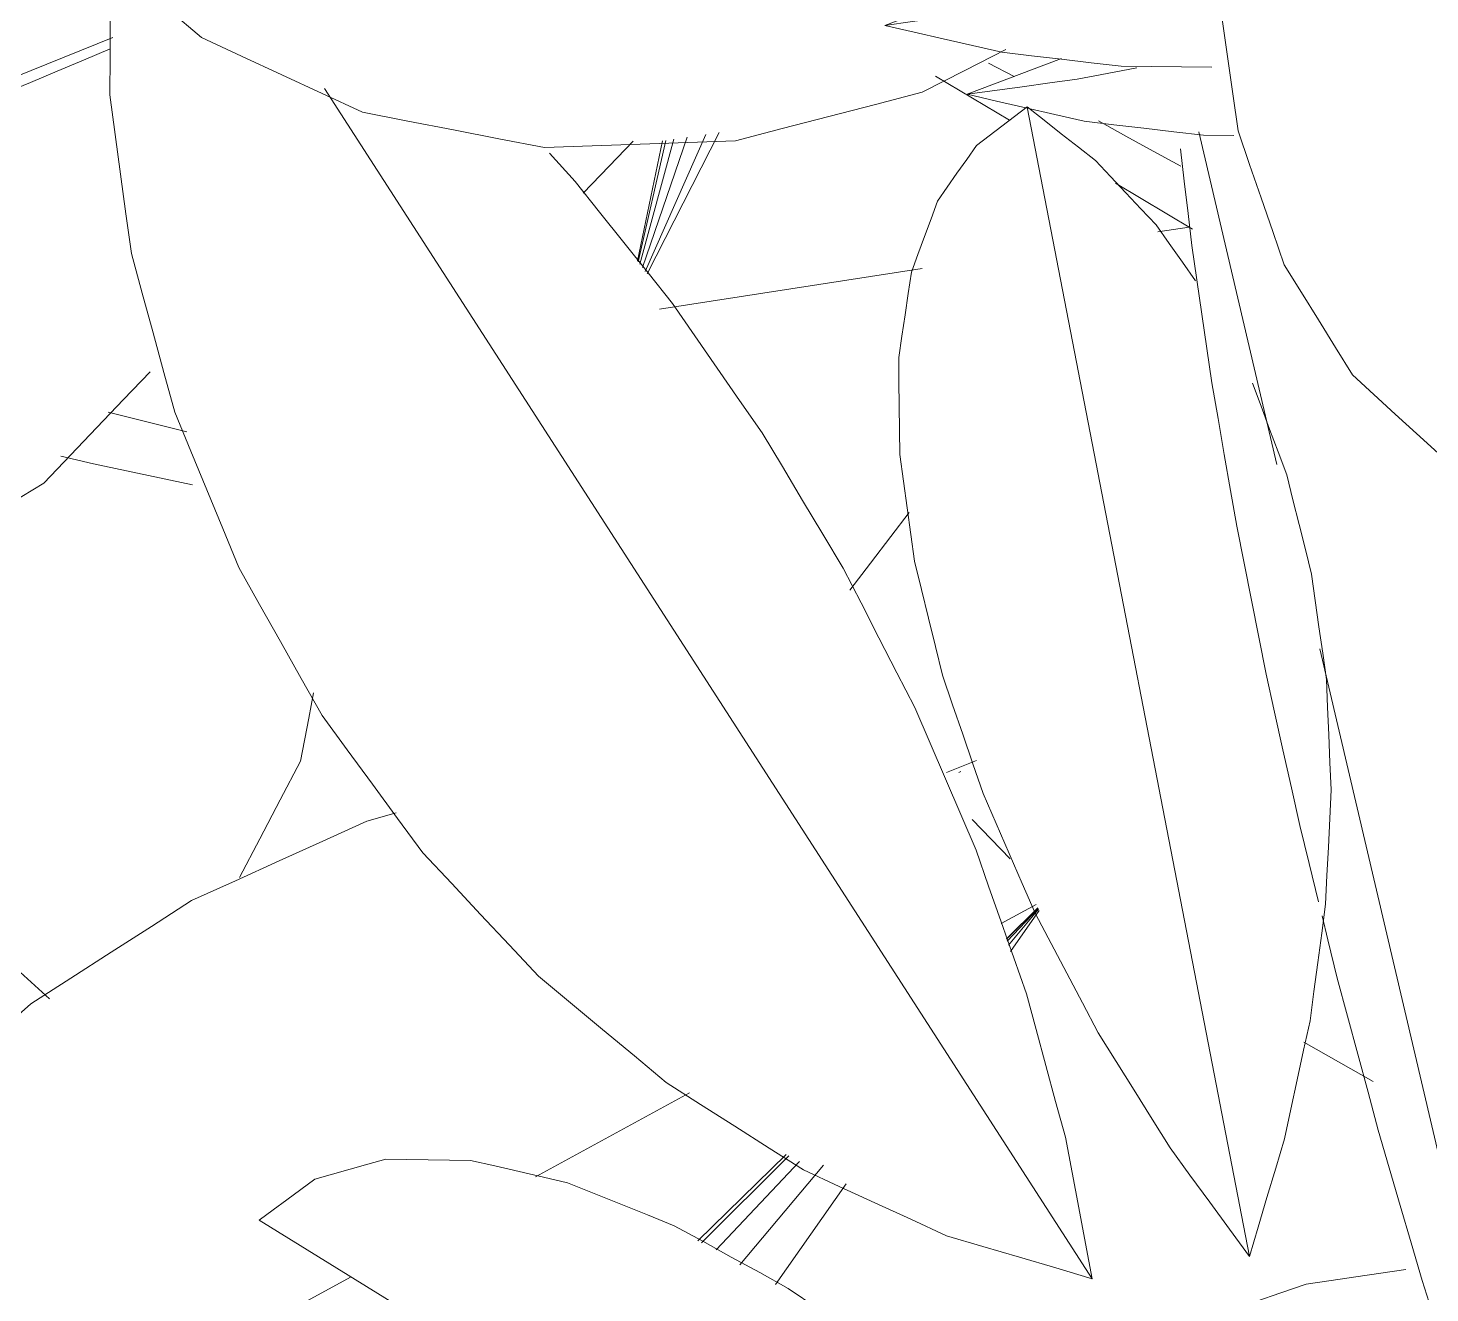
# Model space of a CAD drawing. Header units: metres. Extents: x -18.34 to -13.25, y -25.49 to -16.26.
# Drawn here: x -17.36401 to -17.31966, y -21.23803 to -21.19803 of the extents above; entities that cross this region are included whole.
import ezdxf

# ---------------------------------------------------------------- set-up
doc = ezdxf.new("R2010")
doc.units = ezdxf.units.M
doc.layers.add('Importações nas famílias', color=7, linetype='Continuous', lineweight=5)
doc.layers.add('Vegetação', color=7, linetype='Continuous', lineweight=5)

# ---------------------------------------------------------------- blocks, each defined once
blk = doc.blocks.new('Planta_pergolado_12200 - plantas pergolado_skp_Component_17-V2915-Pavimento 02 - Executivo')
at = {"layer": 'Importações nas famílias', "color": 9}
blk.add_line((0.202697, -0.118003), (0.21666, -0.130635), dxfattribs=at)
at = {"layer": 'Importações nas famílias', "color": 9, "flags": 128}
for points in [[(0.225022, -0.120963), (0.224869, -0.12176), (0.224608, -0.123122)], [(0.224608, -0.123122), (0.223964, -0.124349), (0.223321, -0.125577), (0.222677, -0.126804)]]:
    blk.add_lwpolyline(points, dxfattribs=at)
blk = doc.blocks.new('Planta_pergolado_12200 - plantas pergolado_skp_Component_16-V2916-Pavimento 02 - Executivo')
blk.add_blockref('Planta_pergolado_12200 - plantas pergolado_skp_Component_17-V2915-Pavimento 02 - Executivo', (0, 0))
blk = doc.blocks.new('Planta_pergolado_12200 - plantas pergolado_skp_-V2955-Pavimento 02 - Executivo')
blk.add_blockref('Planta_pergolado_12200 - plantas pergolado_skp_Component_16-V2916-Pavimento 02 - Executivo', (0, 0))
blk = doc.blocks.new('Planta_pergolado_12200 - plantas pergolado_skp_Component_12-V773-Pavimento 02 - Executivo')
at = {"layer": 'Importações nas famílias', "color": 9}
for p, q in [((0.198377, 0.108425), (0.218672, 0.100234)), ((0.198207, 0.097478), (0.197338, 0.098092))]:
    blk.add_line(p, q, dxfattribs=at)
at = {"layer": 'Importações nas famílias', "color": 9, "flags": 128}
for points in [[(0.19883, 0.108569), (0.199751, 0.108213), (0.200672, 0.107856), (0.201593, 0.107499)], [(0.201593, 0.107499), (0.202517, 0.107135), (0.203442, 0.106771), (0.204367, 0.106406), (0.205291, 0.106042)], [(0.205291, 0.106042), (0.206209, 0.105675), (0.207127, 0.105307), (0.208045, 0.10494), (0.208963, 0.104572)], [(0.208963, 0.104572), (0.209865, 0.104206), (0.210766, 0.103839), (0.211667, 0.103472), (0.212568, 0.103105)], [(0.212568, 0.103105), (0.213443, 0.102743), (0.214317, 0.102381), (0.215192, 0.102019), (0.216066, 0.101657)], [(0.216066, 0.101657), (0.216904, 0.101304), (0.217742, 0.100951), (0.21858, 0.100598)]]:
    blk.add_lwpolyline(points, dxfattribs=at)
blk = doc.blocks.new('Planta_pergolado_12200 - plantas pergolado_skp_Component_12-V3018-Pavimento 02 - Executivo')
at = {"layer": 'Importações nas famílias', "color": 9}
blk.add_line((0.254628, -0.138785), (0.247599, -0.102439), dxfattribs=at)
at = {"layer": 'Importações nas famílias', "color": 9, "flags": 128}
for points in [[(0.247597, -0.102429), (0.247195, -0.102735), (0.246794, -0.10304), (0.246393, -0.103345), (0.245991, -0.103651)], [(0.249757, -0.104126), (0.249217, -0.103701), (0.248677, -0.103277), (0.248137, -0.102853), (0.247597, -0.102429)], [(0.245991, -0.103651), (0.245684, -0.10409), (0.245376, -0.104529), (0.245069, -0.104968), (0.244761, -0.105408)], [(0.251679, -0.106162), (0.251198, -0.105653), (0.250718, -0.105144), (0.250238, -0.104635), (0.249757, -0.104126)], [(0.244761, -0.105408), (0.244555, -0.10597), (0.244348, -0.106533), (0.244142, -0.107096), (0.243935, -0.107658)], [(0.252925, -0.107928), (0.25251, -0.107339), (0.252094, -0.106751), (0.251679, -0.106162)], [(0.243935, -0.107658), (0.243835, -0.108331), (0.243735, -0.109004), (0.243634, -0.109678), (0.243534, -0.110351)], [(0.243534, -0.110351), (0.243542, -0.111118), (0.243549, -0.111886), (0.243557, -0.112653), (0.243565, -0.113421)], [(0.255813, -0.114071), (0.25554, -0.113344), (0.255268, -0.112617), (0.254996, -0.11189), (0.254723, -0.111163)], [(0.243565, -0.113421), (0.243681, -0.114265), (0.243797, -0.115109), (0.243913, -0.115953), (0.244029, -0.116797)], [(0.256596, -0.117209), (0.2564, -0.116425), (0.256204, -0.11564), (0.256008, -0.114855), (0.255813, -0.114071)], [(0.244029, -0.116797), (0.244251, -0.117698), (0.244472, -0.118598), (0.244694, -0.119499), (0.244915, -0.1204)], [(0.257064, -0.120542), (0.256947, -0.119709), (0.25683, -0.118876), (0.256713, -0.118042), (0.256596, -0.117209)], [(0.244915, -0.1204), (0.245237, -0.121336), (0.245558, -0.122272), (0.24588, -0.123209), (0.246202, -0.124145)], [(0.257213, -0.124033), (0.257175, -0.123161), (0.257138, -0.122288), (0.257101, -0.121415), (0.257064, -0.120542)], [(0.246202, -0.124145), (0.246616, -0.125095), (0.24703, -0.126045), (0.247444, -0.126995), (0.247859, -0.127945)], [(0.25704, -0.127644), (0.257083, -0.126741), (0.257126, -0.125839), (0.257169, -0.124936), (0.257213, -0.124033)], [(0.256547, -0.131333), (0.25667, -0.130411), (0.256793, -0.129488), (0.256916, -0.128566), (0.25704, -0.127644)], [(0.247859, -0.127945), (0.248356, -0.128886), (0.248853, -0.129827), (0.249351, -0.130769), (0.249848, -0.13171)], [(0.249848, -0.13171), (0.250416, -0.13262), (0.250985, -0.133531), (0.251554, -0.134441), (0.252122, -0.135352)], [(0.25574, -0.135061), (0.255942, -0.134129), (0.256143, -0.133197), (0.256345, -0.132265), (0.256547, -0.131333)], [(0.254628, -0.138785), (0.254906, -0.137854), (0.255184, -0.136923), (0.255462, -0.135992), (0.25574, -0.135061)], [(0.252122, -0.135352), (0.252749, -0.13621), (0.253375, -0.137068), (0.254002, -0.137927), (0.254628, -0.138785)]]:
    blk.add_lwpolyline(points, dxfattribs=at)
blk = doc.blocks.new('Planta_pergolado_12200 - plantas pergolado_skp_Component_16-V3020-Pavimento 02 - Executivo')
at = {"extrusion": (0, 0, -1), "zscale": -1, "rotation": 180}
blk.add_blockref('Planta_pergolado_12200 - plantas pergolado_skp_Component_12-V773-Pavimento 02 - Executivo', (0, 0), dxfattribs=at)
blk.add_blockref('Planta_pergolado_12200 - plantas pergolado_skp_Component_12-V3018-Pavimento 02 - Executivo', (0, 0))
blk = doc.blocks.new('Planta_pergolado_12200 - plantas pergolado_skp_Component_12-V828-Pavimento 02 - Executivo')
at = {"layer": 'Importações nas famílias', "color": 9, "flags": 128}
blk.add_lwpolyline([(0.233551, 0.105156), (0.234375, 0.1043), (0.235135, 0.10351)], dxfattribs=at)
blk = doc.blocks.new('Planta_pergolado_12200 - plantas pergolado_skp_Component_16-V3056-Pavimento 02 - Executivo')
at = {"extrusion": (0, 0, -1), "zscale": -1, "rotation": 180}
blk.add_blockref('Planta_pergolado_12200 - plantas pergolado_skp_Component_12-V828-Pavimento 02 - Executivo', (0, 0), dxfattribs=at)
blk = doc.blocks.new('Planta_pergolado_12200 - plantas pergolado_skp_Component_12-V608-Pavimento 02 - Executivo')
at = {"layer": 'Importações nas famílias', "color": 9}
for p, q in [((-0.078098, 0.223675), (-0.10239, 0.186036)), ((-0.094455, 0.188975), (-0.095275, 0.18808))]:
    blk.add_line(p, q, dxfattribs=at)
at = {"layer": 'Importações nas famílias', "color": 9, "flags": 128}
for points in [[(-0.08271, 0.222316), (-0.081557, 0.222655), (-0.080404, 0.222995), (-0.079251, 0.223335), (-0.078098, 0.223675)], [(-0.078098, 0.223675), (-0.078311, 0.222556), (-0.078524, 0.221437), (-0.078738, 0.220319), (-0.078951, 0.2192)], [(-0.087238, 0.220233), (-0.086106, 0.220753), (-0.084974, 0.221274), (-0.083842, 0.221795), (-0.08271, 0.222316)], [(-0.091576, 0.217474), (-0.090492, 0.218163), (-0.089407, 0.218853), (-0.088323, 0.219543), (-0.087238, 0.220233)], [(-0.078951, 0.2192), (-0.079259, 0.218066), (-0.079566, 0.216932), (-0.079874, 0.215798), (-0.080182, 0.214665)], [(-0.095622, 0.214104), (-0.09461, 0.214946), (-0.093599, 0.215789), (-0.092587, 0.216631), (-0.091576, 0.217474)], [(-0.080182, 0.214665), (-0.08058, 0.213528), (-0.080979, 0.212392), (-0.081378, 0.211255), (-0.081776, 0.210119)], [(-0.09928, 0.210202), (-0.098365, 0.211178), (-0.097451, 0.212153), (-0.096536, 0.213129), (-0.095622, 0.214104)], [(-0.102465, 0.205861), (-0.101669, 0.206946), (-0.100872, 0.208032), (-0.100076, 0.209117), (-0.09928, 0.210202)], [(-0.081776, 0.210119), (-0.082261, 0.208993), (-0.082747, 0.207866), (-0.083232, 0.20674), (-0.083717, 0.205613)], [(-0.105103, 0.20118), (-0.104443, 0.20235), (-0.103784, 0.203521), (-0.103124, 0.204691), (-0.102465, 0.205861)], [(-0.083717, 0.205613), (-0.084283, 0.204509), (-0.084849, 0.203406), (-0.085416, 0.202302), (-0.085982, 0.201198)], [(-0.10713, 0.196272), (-0.106623, 0.197499), (-0.106117, 0.198726), (-0.10561, 0.199953), (-0.105103, 0.20118)], [(-0.085982, 0.201198), (-0.086623, 0.200129), (-0.087264, 0.19906), (-0.087905, 0.197991), (-0.088546, 0.196922)], [(-0.088546, 0.196922), (-0.089255, 0.195899), (-0.089963, 0.194877), (-0.090672, 0.193855), (-0.091381, 0.192832)], [(-0.108501, 0.191249), (-0.108158, 0.192505), (-0.107816, 0.193761), (-0.107473, 0.195016), (-0.10713, 0.196272)], [(-0.091381, 0.192832), (-0.092149, 0.191868), (-0.092918, 0.190904), (-0.093686, 0.18994), (-0.094455, 0.188975)], [(-0.109182, 0.186232), (-0.109012, 0.187486), (-0.108842, 0.188741), (-0.108671, 0.189995), (-0.108501, 0.191249)], [(-0.10916, 0.181733), (-0.109164, 0.18256), (-0.10917, 0.183784), (-0.109176, 0.185008), (-0.109182, 0.186232)]]:
    blk.add_lwpolyline(points, dxfattribs=at)
blk = doc.blocks.new('Planta_pergolado_12200 - plantas pergolado_skp_Component_17-V3065-Pavimento 02 - Executivo')
at = {"layer": 'Importações nas famílias', "color": 9, "flags": 128}
for points in [[(0.221471, -0.100232), (0.220452, -0.099366), (0.219434, -0.098501), (0.218415, -0.097635), (0.217397, -0.096769)], [(0.226563, -0.102602), (0.22529, -0.10201), (0.224017, -0.101417), (0.222744, -0.100825), (0.221471, -0.100232)], [(0.246919, -0.10062), (0.245622, -0.101283), (0.244279, -0.101969)], [(0.244279, -0.101969), (0.242801, -0.102352), (0.241324, -0.102735), (0.239846, -0.103118), (0.238369, -0.103501)], [(0.232327, -0.103717), (0.230886, -0.103439), (0.229445, -0.10316), (0.228004, -0.102881), (0.226563, -0.102602)], [(0.238369, -0.103501), (0.236858, -0.103555), (0.235348, -0.103609), (0.233837, -0.103663), (0.232327, -0.103717)]]:
    blk.add_lwpolyline(points, dxfattribs=at)
blk = doc.blocks.new('Planta_pergolado_12200 - plantas pergolado_skp_Component_16-V3066-Pavimento 02 - Executivo')
blk.add_blockref('Planta_pergolado_12200 - plantas pergolado_skp_Component_17-V3065-Pavimento 02 - Executivo', (0, 0))
at = {"extrusion": (0, 0, -1), "zscale": -1, "rotation": 180}
blk.add_blockref('Planta_pergolado_12200 - plantas pergolado_skp_Component_12-V608-Pavimento 02 - Executivo', (-0.327756, 0.084185), dxfattribs=at)
blk = doc.blocks.new('Planta_pergolado_12200 - plantas pergolado_skp_-V3067-Pavimento 02 - Executivo')
for name in ['Planta_pergolado_12200 - plantas pergolado_skp_Component_16-V3056-Pavimento 02 - Executivo', 'Planta_pergolado_12200 - plantas pergolado_skp_Component_16-V3066-Pavimento 02 - Executivo']:
    blk.add_blockref(name, (0, 0))
blk = doc.blocks.new('Planta_pergolado_12200 - plantas pergolado_skp_-V3068-Pavimento 02 - Executivo')
for name in ['Planta_pergolado_12200 - plantas pergolado_skp_-V3067-Pavimento 02 - Executivo', 'Planta_pergolado_12200 - plantas pergolado_skp_Component_16-V3020-Pavimento 02 - Executivo']:
    blk.add_blockref(name, (0, 0))
blk = doc.blocks.new('Planta_pergolado_12200 - plantas pergolado_skp_Component_12-V842-Pavimento 02 - Executivo')
at = {"layer": 'Importações nas famílias', "color": 9}
blk.add_line((0.243097, 0.099852), (0.253714, 0.095807), dxfattribs=at)
at = {"layer": 'Importações nas famílias', "color": 9, "flags": 128}
for points in [[(0.246791, 0.100704), (0.247736, 0.100814), (0.248681, 0.100925), (0.249626, 0.101036), (0.250571, 0.101147)], [(0.250571, 0.101147), (0.251527, 0.101155), (0.252483, 0.101162), (0.253438, 0.10117)], [(0.243097, 0.099852), (0.24402, 0.100065), (0.244944, 0.100278), (0.245868, 0.100491), (0.246791, 0.100704)], [(0.246575, 0.099375), (0.245705, 0.099494), (0.244836, 0.099613), (0.243966, 0.099733), (0.243097, 0.099852)], [(0.250343, 0.098661), (0.249401, 0.098839), (0.248459, 0.099018), (0.247517, 0.099196), (0.246575, 0.099375)], [(0.25332, 0.097962), (0.252328, 0.098195), (0.251335, 0.098428), (0.250343, 0.098661)]]:
    blk.add_lwpolyline(points, dxfattribs=at)
blk = doc.blocks.new('Planta_pergolado_12200 - plantas pergolado_skp_Component_17-V3069-Pavimento 02 - Executivo')
at = {"layer": 'Importações nas famílias', "color": 9, "flags": 128}
for points in [[(0.254269, -0.103191), (0.254102, -0.102014), (0.253934, -0.100836), (0.253767, -0.099658), (0.253599, -0.098481)], [(0.255733, -0.107429), (0.255367, -0.10637), (0.255001, -0.10531), (0.254635, -0.104251), (0.254269, -0.103191)], [(0.257891, -0.110905), (0.257351, -0.110036), (0.256812, -0.109167), (0.256272, -0.108298), (0.255733, -0.107429)], [(0.260596, -0.113381), (0.259919, -0.112762), (0.259243, -0.112143), (0.258567, -0.111524), (0.257891, -0.110905)]]:
    blk.add_lwpolyline(points, dxfattribs=at)
blk = doc.blocks.new('Planta_pergolado_12200 - plantas pergolado_skp_Component_16-V3070-Pavimento 02 - Executivo')
blk.add_blockref('Planta_pergolado_12200 - plantas pergolado_skp_Component_17-V3069-Pavimento 02 - Executivo', (0, 0))
at = {"extrusion": (0, 0, -1), "zscale": -1, "rotation": 180}
blk.add_blockref('Planta_pergolado_12200 - plantas pergolado_skp_Component_12-V842-Pavimento 02 - Executivo', (0, 0), dxfattribs=at)
blk = doc.blocks.new('Planta_pergolado_12200 - plantas pergolado_skp_Component_12-V896-Pavimento 02 - Executivo')
at = {"layer": 'Importações nas famílias', "color": 9}
for p, q in [((0.253178, 0.103327), (0.254134, 0.103335)), ((0.245703, 0.102033), (0.248681, 0.100898))]:
    blk.add_line(p, q, dxfattribs=at)
at = {"layer": 'Importações nas famílias', "color": 9, "flags": 128}
for points in [[(0.249398, 0.102884), (0.250343, 0.102995), (0.251288, 0.103105), (0.252233, 0.103216), (0.253178, 0.103327)], [(0.245703, 0.102033), (0.246627, 0.102245), (0.247551, 0.102458), (0.248475, 0.102671), (0.249398, 0.102884)], [(0.249182, 0.101555), (0.248312, 0.101674), (0.247442, 0.101794), (0.246573, 0.101913), (0.245703, 0.102033)], [(0.251066, 0.101198), (0.250124, 0.101376), (0.249182, 0.101555)]]:
    blk.add_lwpolyline(points, dxfattribs=at)
blk = doc.blocks.new('Planta_pergolado_12200 - plantas pergolado_skp_Component_16-V3098-Pavimento 02 - Executivo')
at = {"extrusion": (0, 0, -1), "zscale": -1, "rotation": 180}
blk.add_blockref('Planta_pergolado_12200 - plantas pergolado_skp_Component_12-V896-Pavimento 02 - Executivo', (0, 0), dxfattribs=at)
blk = doc.blocks.new('Planta_pergolado_12200 - plantas pergolado_skp_Component_12-V928-Pavimento 02 - Executivo')
at = {"layer": 'Importações nas famílias', "color": 9}
for p, q in [((0.097733, 0.144079), (0.059451, 0.120437)), ((0.07756, 0.123376), (0.076952, 0.123191))]:
    blk.add_line(p, q, dxfattribs=at)
at = {"layer": 'Importações nas famílias', "color": 9, "flags": 128}
for points in [[(0.094583, 0.139761), (0.095371, 0.14084), (0.096158, 0.14192), (0.096946, 0.142999), (0.097733, 0.144079)], [(0.097733, 0.144079), (0.097504, 0.143242), (0.097274, 0.142406), (0.097045, 0.14157), (0.096815, 0.140734)], [(0.096815, 0.140734), (0.09646, 0.139935), (0.096104, 0.139137), (0.095749, 0.138338), (0.095394, 0.13754)], [(0.091145, 0.135615), (0.092005, 0.136652), (0.092864, 0.137688), (0.093724, 0.138724), (0.094583, 0.139761)], [(0.095394, 0.13754), (0.094917, 0.136788), (0.09444, 0.136036), (0.093963, 0.135284), (0.093486, 0.134533)], [(0.0875, 0.131739), (0.088411, 0.132708), (0.089322, 0.133677), (0.090234, 0.134646), (0.091145, 0.135615)], [(0.093486, 0.134533), (0.092893, 0.133836), (0.092299, 0.133139), (0.091706, 0.132443), (0.091113, 0.131746)], [(0.083732, 0.128224), (0.084674, 0.129103), (0.085616, 0.129982), (0.086558, 0.130861), (0.0875, 0.131739)], [(0.091113, 0.131746), (0.090409, 0.131112), (0.089706, 0.130478), (0.089003, 0.129844), (0.0883, 0.12921)], [(0.0883, 0.12921), (0.087494, 0.128646), (0.086689, 0.128082), (0.085884, 0.127518), (0.085079, 0.126954)], [(0.07993, 0.125152), (0.08088, 0.12592), (0.081831, 0.126688), (0.082781, 0.127456), (0.083732, 0.128224)], [(0.085079, 0.126954), (0.08418, 0.126466), (0.083282, 0.125978), (0.082384, 0.12549), (0.081485, 0.125002)], [(0.076184, 0.122596), (0.07712, 0.123235), (0.078057, 0.123874), (0.078993, 0.124513), (0.07993, 0.125152)], [(0.081485, 0.125002), (0.080504, 0.124596), (0.079523, 0.124189), (0.078541, 0.123783), (0.07756, 0.123376)], [(0.072581, 0.120614), (0.073482, 0.121109), (0.074382, 0.121605), (0.075283, 0.1221), (0.076184, 0.122596)], [(0.059451, 0.120437), (0.059889, 0.120115), (0.060327, 0.119792), (0.060765, 0.119469), (0.061203, 0.119147)], [(0.069206, 0.119254), (0.07005, 0.119594), (0.070894, 0.119934), (0.071737, 0.120274), (0.072581, 0.120614)], [(0.061203, 0.119147), (0.061764, 0.118988), (0.062326, 0.118829), (0.062888, 0.11867), (0.063449, 0.118512)], [(0.066138, 0.118548), (0.066905, 0.118724), (0.067672, 0.118901), (0.068439, 0.119078), (0.069206, 0.119254)], [(0.063449, 0.118512), (0.064122, 0.118521), (0.064794, 0.11853), (0.065466, 0.118539), (0.066138, 0.118548)]]:
    blk.add_lwpolyline(points, dxfattribs=at)
blk = doc.blocks.new('Planta_pergolado_12200 - plantas pergolado_skp_Component_16-V3122-Pavimento 02 - Executivo')
at = {"extrusion": (0, 0, -1), "zscale": -1, "rotation": 180}
blk.add_blockref('Planta_pergolado_12200 - plantas pergolado_skp_Component_12-V928-Pavimento 02 - Executivo', (-0.163852, -0.017198), dxfattribs=at)
blk = doc.blocks.new('Planta_pergolado_12200 - plantas pergolado_skp_-V3127-Pavimento 02 - Executivo')
blk.add_blockref('Planta_pergolado_12200 - plantas pergolado_skp_Component_16-V3122-Pavimento 02 - Executivo', (0, 0))
blk = doc.blocks.new('Planta_pergolado_12200 - plantas pergolado_skp_-V3128-Pavimento 02 - Executivo')
for name in ['Planta_pergolado_12200 - plantas pergolado_skp_Component_16-V3070-Pavimento 02 - Executivo', 'Planta_pergolado_12200 - plantas pergolado_skp_Component_16-V3098-Pavimento 02 - Executivo', 'Planta_pergolado_12200 - plantas pergolado_skp_-V3127-Pavimento 02 - Executivo']:
    blk.add_blockref(name, (0, 0))
blk = doc.blocks.new('Planta_pergolado_12200 - plantas pergolado_skp_-V3129-Pavimento 02 - Executivo')
for name in ['Planta_pergolado_12200 - plantas pergolado_skp_-V3068-Pavimento 02 - Executivo', 'Planta_pergolado_12200 - plantas pergolado_skp_-V3128-Pavimento 02 - Executivo', 'Planta_pergolado_12200 - plantas pergolado_skp_-V2955-Pavimento 02 - Executivo']:
    blk.add_blockref(name, (0, 0))
blk = doc.blocks.new('Planta_pergolado_12200 - plantas pergolado_skp_Component_12-V3173-Pavimento 02 - Executivo')
at = {"layer": 'Importações nas famílias', "color": 9}
for p, q in [((0.245044, -0.123476), (0.245993, -0.123096)), ((0.245435, -0.123476), (0.245497, -0.123453))]:
    blk.add_line(p, q, dxfattribs=at)
at = {"layer": 'Importações nas famílias', "color": 9, "flags": 128}
blk.add_lwpolyline([(0.243863, -0.11526), (0.243289, -0.116012), (0.242639, -0.116863), (0.24199, -0.117714)], dxfattribs=at)
blk = doc.blocks.new('Planta_pergolado_12200 - plantas pergolado_skp_Component_16-V3175-Pavimento 02 - Executivo')
blk.add_blockref('Planta_pergolado_12200 - plantas pergolado_skp_Component_12-V3173-Pavimento 02 - Executivo', (0, 0))
blk = doc.blocks.new('Planta_pergolado_12200 - plantas pergolado_skp_Component_12-V1020-Pavimento 02 - Executivo')
at = {"layer": 'Importações nas famílias', "color": 9}
for p, q in [((0.217027, 0.113481), (0.218052, 0.113723)), ((0.221011, 0.112704), (0.218518, 0.112084))]:
    blk.add_line(p, q, dxfattribs=at)
at = {"layer": 'Importações nas famílias', "color": 9, "flags": 128}
blk.add_lwpolyline([(0.218052, 0.113723), (0.219098, 0.113943), (0.220143, 0.114163), (0.221188, 0.114384)], dxfattribs=at)
blk = doc.blocks.new('Planta_pergolado_12200 - plantas pergolado_skp_Component_17-V3180-Pavimento 02 - Executivo')
at = {"layer": 'Importações nas famílias', "color": 9, "flags": 128}
for points in [[(0.219846, -0.110807), (0.219005, -0.111686), (0.218165, -0.112566), (0.217324, -0.113446), (0.216484, -0.114325)], [(0.216484, -0.114325), (0.215445, -0.114958), (0.214405, -0.11559), (0.213366, -0.116222), (0.212326, -0.116854)]]:
    blk.add_lwpolyline(points, dxfattribs=at)
blk = doc.blocks.new('Planta_pergolado_12200 - plantas pergolado_skp_Component_16-V3181-Pavimento 02 - Executivo')
blk.add_blockref('Planta_pergolado_12200 - plantas pergolado_skp_Component_17-V3180-Pavimento 02 - Executivo', (0, 0))
at = {"extrusion": (0, 0, -1), "zscale": -1, "rotation": 180}
blk.add_blockref('Planta_pergolado_12200 - plantas pergolado_skp_Component_12-V1020-Pavimento 02 - Executivo', (0, 0), dxfattribs=at)
blk = doc.blocks.new('Planta_pergolado_12200 - plantas pergolado_skp_Component_12-V1041-Pavimento 02 - Executivo')
at = {"layer": 'Importações nas famílias', "color": 9}
for p, q in [((0.250194, 0.155963), (0.250856, 0.15649)), ((0.252526, 0.156335), (0.252136, 0.155441))]:
    blk.add_line(p, q, dxfattribs=at)
at = {"layer": 'Importações nas famílias', "color": 9, "flags": 128}
blk.add_lwpolyline([(0.247991, 0.153899), (0.248627, 0.154495), (0.24941, 0.155229), (0.250194, 0.155963)], dxfattribs=at)
blk = doc.blocks.new('Planta_pergolado_12200 - plantas pergolado_skp_Component_17-V1042-Pavimento 02 - Executivo')
at = {"layer": 'Importações nas famílias', "color": 9}
for p, q in [((0.244271, 0.107542), (0.235964, 0.10883)), ((0.236421, 0.103452), (0.235347, 0.107403)), ((0.23684, 0.103391), (0.235425, 0.107508)), ((0.237428, 0.103305), (0.235516, 0.107631)), ((0.237851, 0.103243), (0.235572, 0.107706)), ((0.235268, 0.107298), (0.236061, 0.103505)), ((0.235293, 0.107331), (0.236168, 0.103489)), ((0.252725, 0.106232), (0.251732, 0.106386))]:
    blk.add_line(p, q, dxfattribs=at)
blk = doc.blocks.new('Planta_pergolado_12200 - plantas pergolado_skp_Component_16-V3195-Pavimento 02 - Executivo')
at = {"extrusion": (0, 0, -1), "zscale": -1, "rotation": 180}
for name in ['Planta_pergolado_12200 - plantas pergolado_skp_Component_17-V1042-Pavimento 02 - Executivo', 'Planta_pergolado_12200 - plantas pergolado_skp_Component_12-V1041-Pavimento 02 - Executivo']:
    blk.add_blockref(name, (0, 0), dxfattribs=at)
blk = doc.blocks.new('Planta_pergolado_12200 - plantas pergolado_skp_-V3213-Pavimento 02 - Executivo')
for name in ['Planta_pergolado_12200 - plantas pergolado_skp_Component_16-V3175-Pavimento 02 - Executivo', 'Planta_pergolado_12200 - plantas pergolado_skp_Component_16-V3181-Pavimento 02 - Executivo', 'Planta_pergolado_12200 - plantas pergolado_skp_Component_16-V3195-Pavimento 02 - Executivo']:
    blk.add_blockref(name, (0, 0))
blk = doc.blocks.new('Planta_pergolado_12200 - plantas pergolado_skp_Component_12-V1189-Pavimento 02 - Executivo')
at = {"layer": 'Importações nas famílias', "color": 9}
for p, q in [((0.239431, 0.154186), (0.247074, 0.152316)), ((0.242326, 0.149829), (0.241683, 0.150627)), ((0.255939, 0.150146), (0.263183, 0.148374))]:
    blk.add_line(p, q, dxfattribs=at)
at = {"layer": 'Importações nas famílias', "color": 9, "flags": 128}
for points in [[(0.241683, 0.150627), (0.24112, 0.151517), (0.240557, 0.152407), (0.239994, 0.153296), (0.239431, 0.154186)], [(0.239431, 0.154186), (0.240412, 0.154177), (0.241393, 0.154168), (0.242374, 0.15416), (0.243355, 0.154151)], [(0.243355, 0.154151), (0.244314, 0.154109), (0.245273, 0.154067), (0.246233, 0.154025), (0.247192, 0.153983)], [(0.247192, 0.153983), (0.248119, 0.153909), (0.249046, 0.153834)], [(0.250099, 0.142441), (0.249344, 0.143002), (0.24859, 0.143563)], [(0.253237, 0.140755), (0.252453, 0.141176), (0.251668, 0.141598), (0.250883, 0.142019), (0.250099, 0.142441)], [(0.256423, 0.139667), (0.255626, 0.139939), (0.25483, 0.140211), (0.254034, 0.140483), (0.253237, 0.140755)], [(0.25958, 0.139203), (0.258791, 0.139319), (0.258001, 0.139435), (0.257212, 0.139551), (0.256423, 0.139667)]]:
    blk.add_lwpolyline(points, dxfattribs=at)
blk = doc.blocks.new('Planta_pergolado_12200 - plantas pergolado_skp_Component_12-V3280-Pavimento 02 - Executivo')
at = {"layer": 'Importações nas famílias', "color": 9}
for p, q in [((0.246379, -0.101043), (0.247191, -0.101466)), ((0.244697, -0.101456), (0.247042, -0.102851)), ((0.250387, -0.104841), (0.252832, -0.106296))]:
    blk.add_line(p, q, dxfattribs=at)
at = {"layer": 'Importações nas famílias', "color": 9, "flags": 128}
blk.add_lwpolyline([(0.24985, -0.102876), (0.250718, -0.103353), (0.251586, -0.103831), (0.252455, -0.104309)], dxfattribs=at)
blk = doc.blocks.new('Planta_pergolado_12200 - plantas pergolado_skp_Component_16-V3282-Pavimento 02 - Executivo')
blk.add_blockref('Planta_pergolado_12200 - plantas pergolado_skp_Component_12-V3280-Pavimento 02 - Executivo', (0, 0))
at = {"extrusion": (0, 0, -1), "zscale": -1, "rotation": 180}
blk.add_blockref('Planta_pergolado_12200 - plantas pergolado_skp_Component_12-V1189-Pavimento 02 - Executivo', (0, 0), dxfattribs=at)
blk = doc.blocks.new('Planta_pergolado_12200 - plantas pergolado_skp_Component_12-V1249-Pavimento 02 - Executivo')
at = {"layer": 'Importações nas famílias', "color": 9}
for p, q in [((0.256859, 0.119568), (0.263591, 0.148283)), ((0.253025, 0.103214), (0.255494, 0.113743))]:
    blk.add_line(p, q, dxfattribs=at)
at = {"layer": 'Importações nas famílias', "color": 9, "flags": 128}
for points in [[(0.261565, 0.144181), (0.261948, 0.145297), (0.262331, 0.146414), (0.262714, 0.147531), (0.263063, 0.14855)], [(0.260096, 0.139546), (0.260463, 0.140704), (0.260831, 0.141863), (0.261198, 0.143022), (0.261565, 0.144181)], [(0.258706, 0.134794), (0.259054, 0.135982), (0.259401, 0.13717), (0.259749, 0.138358), (0.260096, 0.139546)], [(0.25741, 0.12998), (0.257734, 0.131183), (0.258058, 0.132387), (0.258382, 0.133591), (0.258706, 0.134794)], [(0.256927, 0.128016), (0.257114, 0.128774), (0.25741, 0.12998)], [(0.256224, 0.125155), (0.25652, 0.126361), (0.256817, 0.127567)], [(0.255159, 0.120374), (0.255425, 0.12157), (0.255691, 0.122765), (0.255957, 0.12396), (0.256224, 0.125155)], [(0.254227, 0.11569), (0.25446, 0.116861), (0.254693, 0.118032), (0.254926, 0.119203), (0.255159, 0.120374)], [(0.25344, 0.111155), (0.253637, 0.112289), (0.253834, 0.113423), (0.25403, 0.114557), (0.254227, 0.11569)], [(0.252806, 0.106819), (0.252964, 0.107903), (0.253123, 0.108987), (0.253281, 0.110071), (0.25344, 0.111155)], [(0.25245, 0.103753), (0.252568, 0.104775), (0.252687, 0.105797), (0.252806, 0.106819)]]:
    blk.add_lwpolyline(points, dxfattribs=at)
blk = doc.blocks.new('Planta_pergolado_12200 - plantas pergolado_skp_Component_16-V3316-Pavimento 02 - Executivo')
at = {"extrusion": (0, 0, -1), "zscale": -1, "rotation": 180}
blk.add_blockref('Planta_pergolado_12200 - plantas pergolado_skp_Component_12-V1249-Pavimento 02 - Executivo', (0, 0), dxfattribs=at)
blk = doc.blocks.new('Planta_pergolado_12200 - plantas pergolado_skp_Component_17-V3317-Pavimento 02 - Executivo')
at = {"layer": 'Importações nas famílias', "color": 9}
for p, q in [((0.226702, -0.125019), (0.227637, -0.124755)), ((0.247881, -0.127655), (0.246777, -0.128254)), ((0.246942, -0.128737), (0.247938, -0.127762)), ((0.246947, -0.128752), (0.247939, -0.127766)), ((0.246967, -0.128817), (0.247946, -0.127779)), ((0.247005, -0.128939), (0.247959, -0.127804)), ((0.247066, -0.129137), (0.24798, -0.127842)), ((0.256351, -0.132013), (0.258548, -0.133252)), ((0.23691, -0.133616), (0.232038, -0.136264)), ((0.237174, -0.138295), (0.239974, -0.135556)), ((0.237291, -0.138351), (0.240057, -0.135601)), ((0.23776, -0.138576), (0.240393, -0.135785)), ((0.238503, -0.139053), (0.241154, -0.135899)), ((0.239635, -0.139668), (0.241875, -0.136493)), ((0.22621, -0.139431), (0.211707, -0.147312))]:
    blk.add_line(p, q, dxfattribs=at)
at = {"layer": 'Importações nas famílias', "color": 9, "flags": 128}
for points in [[(0.221162, -0.12753), (0.222547, -0.126903), (0.223932, -0.126275), (0.225317, -0.125647), (0.226702, -0.125019)], [(0.245861, -0.124962), (0.24646, -0.125584), (0.247059, -0.126206)], [(0.216069, -0.130797), (0.217342, -0.129981), (0.218616, -0.129164), (0.219889, -0.128347), (0.221162, -0.12753)], [(0.211769, -0.134597), (0.212844, -0.133647), (0.213919, -0.132697), (0.214994, -0.131747), (0.216069, -0.130797)]]:
    blk.add_lwpolyline(points, dxfattribs=at)
blk = doc.blocks.new('Planta_pergolado_12200 - plantas pergolado_skp_Component_16-V3318-Pavimento 02 - Executivo')
blk.add_blockref('Planta_pergolado_12200 - plantas pergolado_skp_Component_17-V3317-Pavimento 02 - Executivo', (0, 0))
blk = doc.blocks.new('Planta_pergolado_12200 - plantas pergolado_skp_-V3327-Pavimento 02 - Executivo')
for name in ['Planta_pergolado_12200 - plantas pergolado_skp_Component_16-V3316-Pavimento 02 - Executivo', 'Planta_pergolado_12200 - plantas pergolado_skp_Component_16-V3318-Pavimento 02 - Executivo']:
    blk.add_blockref(name, (0, 0))
blk = doc.blocks.new('Planta_pergolado_12200 - plantas pergolado_skp_-V3328-Pavimento 02 - Executivo')
for name in ['Planta_pergolado_12200 - plantas pergolado_skp_-V3327-Pavimento 02 - Executivo', 'Planta_pergolado_12200 - plantas pergolado_skp_Component_16-V3282-Pavimento 02 - Executivo']:
    blk.add_blockref(name, (0, 0))
blk = doc.blocks.new('Planta_pergolado_12200 - plantas pergolado_skp_-V3374-Pavimento 02 - Executivo')
for name in ['Planta_pergolado_12200 - plantas pergolado_skp_-V3328-Pavimento 02 - Executivo', 'Planta_pergolado_12200 - plantas pergolado_skp_-V3213-Pavimento 02 - Executivo']:
    blk.add_blockref(name, (0, 0))
blk = doc.blocks.new('Planta_pergolado_12200 - Planta_pergolado_12200-3075656-Pavimento 02 - Executivo')
for name in ['Planta_pergolado_12200 - plantas pergolado_skp_-V3374-Pavimento 02 - Executivo', 'Planta_pergolado_12200 - plantas pergolado_skp_-V3129-Pavimento 02 - Executivo']:
    blk.add_blockref(name, (0, 0))

msp = doc.modelspace()

# ---------------------------------------------------------------- block references
at = {"layer": 'Vegetação', "color": 9}
msp.add_blockref('Planta_pergolado_12200 - Planta_pergolado_12200-3075656-Pavimento 02 - Executivo', (-17.58, -21.09809), dxfattribs=at)

doc.saveas('drawing.dxf')
